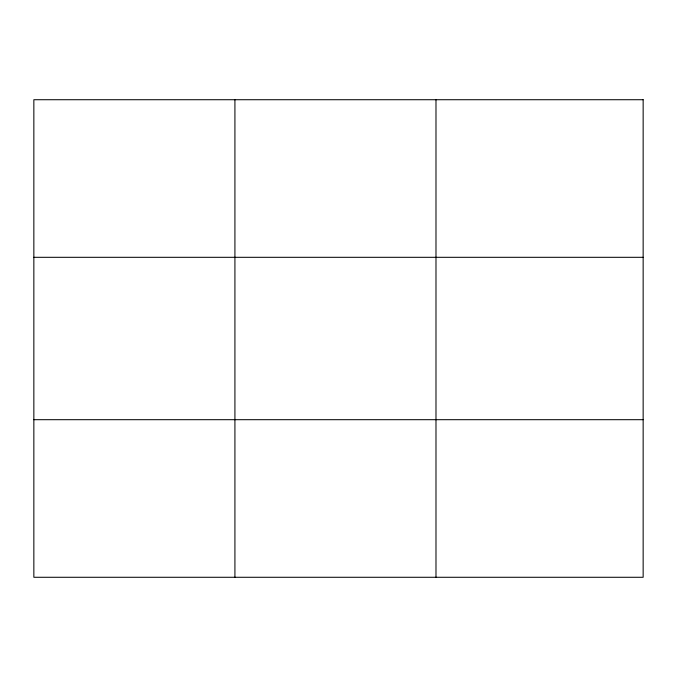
<?xml version="1.0" encoding="UTF-8"?>
<svg xmlns="http://www.w3.org/2000/svg" width="677" height="677" viewBox="0 0 677 677"><rect width="100%" height="100%" fill="white"/><g stroke="black" fill="none" stroke-linecap="round" stroke-linejoin="round"><path stroke-width="1.02" d="M234.919 577.278L234.919 99.722M435.988 577.278L435.988 99.722M33.85 257.311L643.15 257.311M33.85 419.689L643.15 419.689M643.15 99.722L643.15 577.278L33.85 577.278L33.85 99.722L643.15 99.722"/></g></svg>
